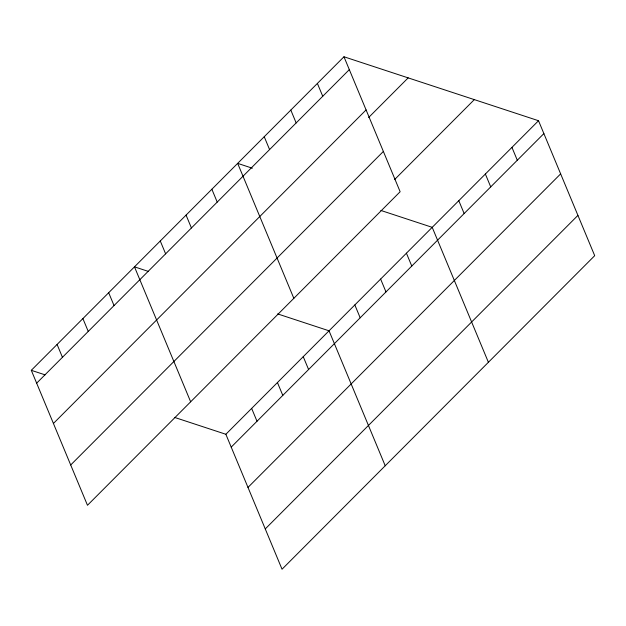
<?xml version="1.0" encoding="UTF-8"?>
<svg xmlns="http://www.w3.org/2000/svg" width="626" height="626" viewBox="0 0 626 626"><rect width="100%" height="100%" fill="white"/><g stroke="black" fill="none" stroke-linecap="round" stroke-linejoin="round"><path stroke-width="0.94" d="M343.964 56.77L400.139 191.728L87.476 505.276L31.3 370.318L343.964 56.77L538.524 120.724L594.7 255.682L282.036 569.23L225.861 434.272L174.498 417.385M36.652 383.167L349.316 69.627M53.421 423.466L366.093 109.918M368.644 117.508L408.168 77.874M70.707 464.977L383.37 151.437M394.591 179.576L474.32 99.62M225.861 434.272L538.524 120.724M231.205 447.128L543.877 133.581M247.982 487.419L560.646 173.871M265.26 528.939L577.923 215.391M252.333 168.198L237.661 163.378L293.837 298.336M380.851 210.446L432.214 227.332L488.397 362.29M148.237 271.371L134.48 266.848L190.656 401.806M277.67 313.916L329.033 330.802L385.217 465.76M31.3 370.318L45.056 374.841M511.943 147.376L517.295 160.233M485.369 174.028L490.721 186.884M458.795 200.68L464.14 213.536M406.423 253.201L411.775 266.05M317.39 83.422L322.742 96.279M380.624 279.063L385.976 291.919M290.808 110.074L296.161 122.931M354.832 304.932L360.185 317.789M264.235 136.726L269.587 149.583M303.242 356.671L308.595 369.52M211.862 189.24L217.214 202.096M277.443 382.533L282.795 395.389M186.071 215.109L191.423 227.966M251.652 408.402L257.004 421.259M160.272 240.979L165.624 253.835M108.681 292.71L114.034 305.566M82.89 318.579L88.243 331.436M57.091 344.449L62.443 357.305"/></g></svg>
